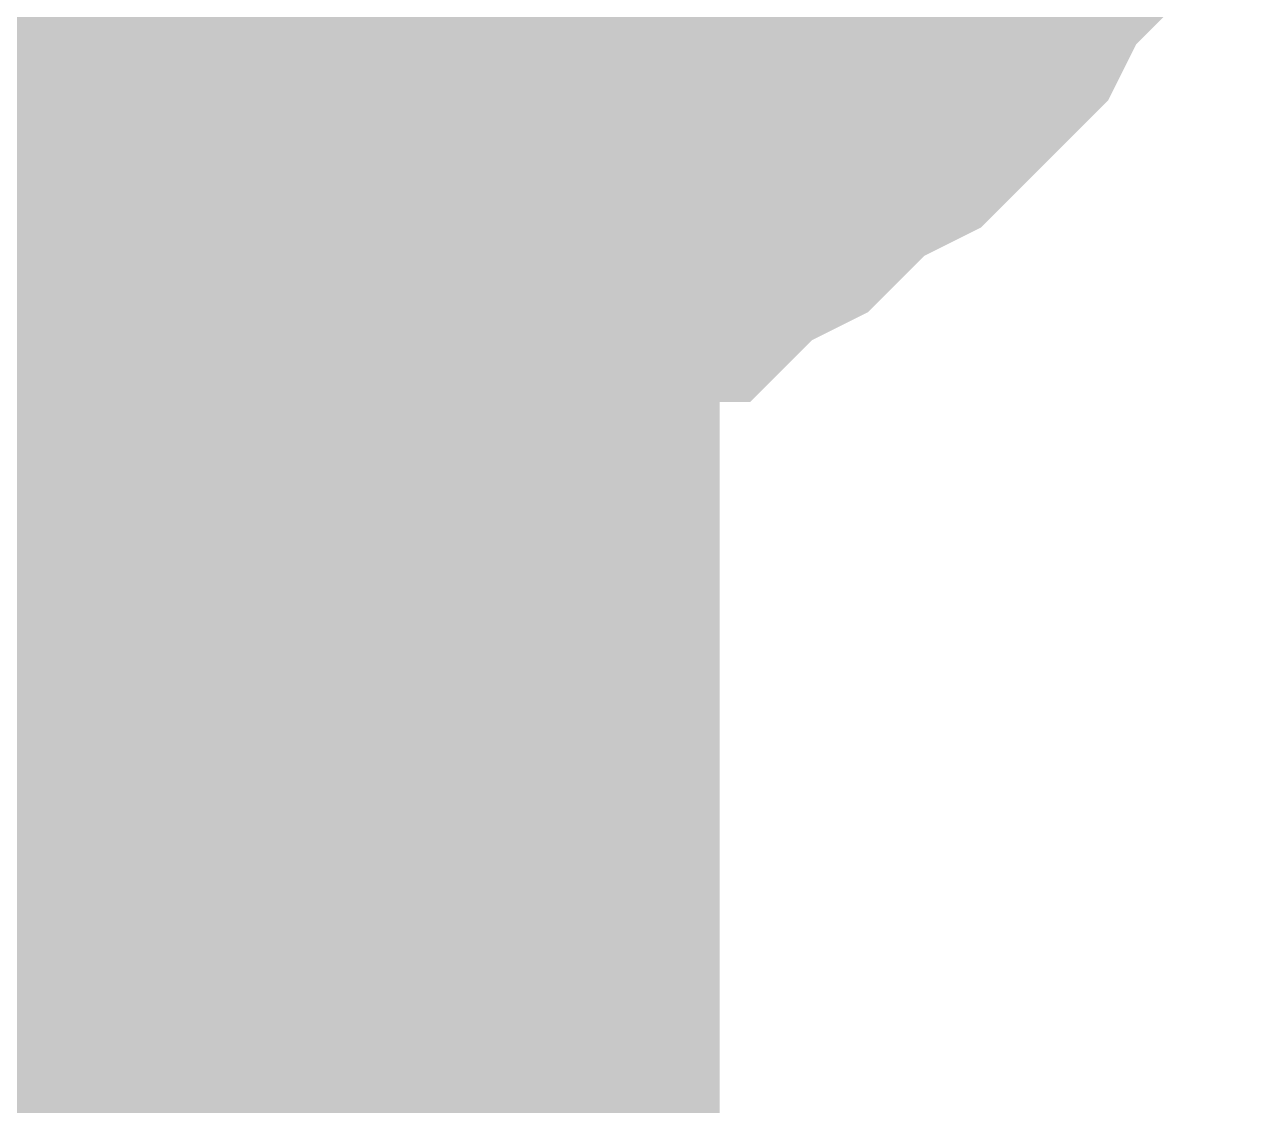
# Model space of a CAD drawing. Header units: inches. Extents: x 0 to 841, y 0 to 594.
# Drawn here: x 274.839 to 275.819, y 61.074 to 61.936 of the extents above; entities that cross this region are included whole.
import ezdxf

# ---------------------------------------------------------------- set-up
doc = ezdxf.new("R2010")
doc.units = ezdxf.units.IN
doc.layers.add('Sheet', color=255, linetype='Continuous')

msp = doc.modelspace()

# ---------------------------------------------------------------- linework, layer by layer
at = {"layer": 'Sheet'}
for points in [[(260.0165, 62.4814, 0.7493, 0.7493, 0), (275.01832, 62.4814, 0.7493, 0.7493, 0), (275.01832, 59.98843, 0.7493, 0.7493, 0)], [(275.01832, 61.9873, 0.29972, 0.29972, 0), (274.99586, 61.9873, 0.29972, 0.29972, 0), (274.9734, 61.9873, 0.29972, 0.29972, 0), (274.95095, 61.9873, 0.29972, 0.29972, 0), (274.92849, 61.9873, 0.29972, 0.29972, 0), (274.88357, 62.00976, 0.29972, 0.29972, 0), (274.86111, 62.00976, 0.29972, 0.29972, 0), (274.83866, 62.00976, 0.29972, 0.29972, 0), (274.8162, 62.03221, 0.29972, 0.29972, 0), (274.79374, 62.03221, 0.29972, 0.29972, 0), (274.77128, 62.05467, 0.29972, 0.29972, 0), (274.74882, 62.05467, 0.29972, 0.29972, 0), (274.72637, 62.07713, 0.29972, 0.29972, 0), (274.72637, 62.07713, 0.29972, 0.29972, 0), (274.70391, 62.09959, 0.29972, 0.29972, 0), (274.68145, 62.12205, 0.29972, 0.29972, 0)], [(275.01832, 61.9873, 0.29972, 0.29972, 0), (274.99586, 61.9873, 0.29972, 0.29972, 0), (274.9734, 61.9873, 0.29972, 0.29972, 0), (274.95095, 61.9873, 0.29972, 0.29972, 0), (274.92849, 61.9873, 0.29972, 0.29972, 0), (274.88357, 62.00976, 0.29972, 0.29972, 0), (274.86111, 62.00976, 0.29972, 0.29972, 0), (274.83866, 62.00976, 0.29972, 0.29972, 0), (274.8162, 62.03221, 0.29972, 0.29972, 0), (274.79374, 62.03221, 0.29972, 0.29972, 0), (274.77128, 62.05467, 0.29972, 0.29972, 0), (274.74882, 62.05467, 0.29972, 0.29972, 0), (274.72637, 62.07713, 0.29972, 0.29972, 0), (274.72637, 62.07713, 0.29972, 0.29972, 0), (274.70391, 62.09959, 0.29972, 0.29972, 0), (274.68145, 62.12205, 0.29972, 0.29972, 0)], [(275.6696, 62.09959, 0.29972, 0.29972, 0), (275.64714, 62.05467, 0.29972, 0.29972, 0), (275.62468, 62.03221, 0.29972, 0.29972, 0), (275.60222, 62.00976, 0.29972, 0.29972, 0), (275.57976, 61.96484, 0.29972, 0.29972, 0), (275.55731, 61.94238, 0.29972, 0.29972, 0), (275.53485, 61.91992, 0.29972, 0.29972, 0), (275.51239, 61.89746, 0.29972, 0.29972, 0), (275.46747, 61.875, 0.29972, 0.29972, 0), (275.44502, 61.85254, 0.29972, 0.29972, 0), (275.42256, 61.83008, 0.29972, 0.29972, 0), (275.37764, 61.80762, 0.29972, 0.29972, 0), (275.35519, 61.78516, 0.29972, 0.29972, 0), (275.31027, 61.78516, 0.29972, 0.29972, 0), (275.28781, 61.7627, 0.29972, 0.29972, 0), (275.2429, 61.7627, 0.29972, 0.29972, 0), (275.22044, 61.74025, 0.29972, 0.29972, 0), (275.17552, 61.74025, 0.29972, 0.29972, 0), (275.13061, 61.71779, 0.29972, 0.29972, 0), (275.10815, 61.71779, 0.29972, 0.29972, 0), (275.06323, 61.71779, 0.29972, 0.29972, 0), (275.01832, 61.71779, 0.29972, 0.29972, 0)], [(275.6696, 62.09959, 0.29972, 0.29972, 0), (275.64714, 62.05467, 0.29972, 0.29972, 0), (275.62468, 62.03221, 0.29972, 0.29972, 0), (275.60222, 62.00976, 0.29972, 0.29972, 0), (275.57976, 61.96484, 0.29972, 0.29972, 0), (275.55731, 61.94238, 0.29972, 0.29972, 0), (275.53485, 61.91992, 0.29972, 0.29972, 0), (275.51239, 61.89746, 0.29972, 0.29972, 0), (275.46747, 61.875, 0.29972, 0.29972, 0), (275.44502, 61.85254, 0.29972, 0.29972, 0), (275.42256, 61.83008, 0.29972, 0.29972, 0), (275.37764, 61.80762, 0.29972, 0.29972, 0), (275.35519, 61.78516, 0.29972, 0.29972, 0), (275.31027, 61.78516, 0.29972, 0.29972, 0), (275.28781, 61.7627, 0.29972, 0.29972, 0), (275.2429, 61.7627, 0.29972, 0.29972, 0), (275.22044, 61.74025, 0.29972, 0.29972, 0), (275.17552, 61.74025, 0.29972, 0.29972, 0), (275.13061, 61.71779, 0.29972, 0.29972, 0), (275.10815, 61.71779, 0.29972, 0.29972, 0), (275.06323, 61.71779, 0.29972, 0.29972, 0), (275.01832, 61.71779, 0.29972, 0.29972, 0)], [(275.6696, 62.09959, 0.29972, 0.29972, 0), (275.64714, 62.05467, 0.29972, 0.29972, 0), (275.62468, 62.03221, 0.29972, 0.29972, 0), (275.60222, 62.00976, 0.29972, 0.29972, 0), (275.57976, 61.96484, 0.29972, 0.29972, 0), (275.55731, 61.94238, 0.29972, 0.29972, 0), (275.53485, 61.91992, 0.29972, 0.29972, 0), (275.51239, 61.89746, 0.29972, 0.29972, 0), (275.46747, 61.875, 0.29972, 0.29972, 0), (275.44502, 61.85254, 0.29972, 0.29972, 0), (275.42256, 61.83008, 0.29972, 0.29972, 0), (275.37764, 61.80762, 0.29972, 0.29972, 0), (275.35519, 61.78516, 0.29972, 0.29972, 0), (275.31027, 61.78516, 0.29972, 0.29972, 0), (275.28781, 61.7627, 0.29972, 0.29972, 0), (275.2429, 61.7627, 0.29972, 0.29972, 0), (275.22044, 61.74025, 0.29972, 0.29972, 0), (275.17552, 61.74025, 0.29972, 0.29972, 0), (275.13061, 61.71779, 0.29972, 0.29972, 0), (275.10815, 61.71779, 0.29972, 0.29972, 0), (275.06323, 61.71779, 0.29972, 0.29972, 0), (275.01832, 61.71779, 0.29972, 0.29972, 0)], [(275.35519, 62.09959, 0.29972, 0.29972, 0), (275.33273, 62.07713, 0.29972, 0.29972, 0), (275.31027, 62.07713, 0.29972, 0.29972, 0), (275.28781, 62.05467, 0.29972, 0.29972, 0), (275.26535, 62.05467, 0.29972, 0.29972, 0), (275.2429, 62.03221, 0.29972, 0.29972, 0), (275.22044, 62.03221, 0.29972, 0.29972, 0), (275.19798, 62.00976, 0.29972, 0.29972, 0), (275.17552, 62.00976, 0.29972, 0.29972, 0), (275.15307, 62.00976, 0.29972, 0.29972, 0), (275.13061, 61.9873, 0.29972, 0.29972, 0), (275.10815, 61.9873, 0.29972, 0.29972, 0), (275.06323, 61.9873, 0.29972, 0.29972, 0), (275.04078, 61.9873, 0.29972, 0.29972, 0), (275.01832, 61.9873, 0.29972, 0.29972, 0)], [(275.35519, 62.09959, 0.29972, 0.29972, 0), (275.33273, 62.07713, 0.29972, 0.29972, 0), (275.31027, 62.07713, 0.29972, 0.29972, 0), (275.28781, 62.05467, 0.29972, 0.29972, 0), (275.26535, 62.05467, 0.29972, 0.29972, 0), (275.2429, 62.03221, 0.29972, 0.29972, 0), (275.22044, 62.03221, 0.29972, 0.29972, 0), (275.19798, 62.00976, 0.29972, 0.29972, 0), (275.17552, 62.00976, 0.29972, 0.29972, 0), (275.15307, 62.00976, 0.29972, 0.29972, 0), (275.13061, 61.9873, 0.29972, 0.29972, 0), (275.10815, 61.9873, 0.29972, 0.29972, 0), (275.06323, 61.9873, 0.29972, 0.29972, 0), (275.04078, 61.9873, 0.29972, 0.29972, 0), (275.01832, 61.9873, 0.29972, 0.29972, 0)], [(275.60222, 62.00976, 0.09906, 0.09906, 0), (275.57976, 61.96484, 0.09906, 0.09906, 0), (275.55731, 61.94238, 0.09906, 0.09906, 0), (275.53485, 61.91992, 0.09906, 0.09906, 0), (275.51239, 61.89746, 0.09906, 0.09906, 0), (275.46747, 61.875, 0.09906, 0.09906, 0), (275.44502, 61.85254, 0.09906, 0.09906, 0), (275.42256, 61.83008, 0.09906, 0.09906, 0), (275.37764, 61.80762, 0.09906, 0.09906, 0), (275.35519, 61.78516, 0.09906, 0.09906, 0), (275.31027, 61.78516, 0.09906, 0.09906, 0), (275.28781, 61.7627, 0.09906, 0.09906, 0), (275.2429, 61.7627, 0.09906, 0.09906, 0), (275.22044, 61.74025, 0.09906, 0.09906, 0), (275.17552, 61.74025, 0.09906, 0.09906, 0), (275.13061, 61.71779, 0.09906, 0.09906, 0), (275.10815, 61.71779, 0.09906, 0.09906, 0), (275.06323, 61.71779, 0.09906, 0.09906, 0), (275.01832, 61.71779, 0.09906, 0.09906, 0)], [(275.60222, 62.00976, 0.09906, 0.09906, 0), (275.57976, 61.96484, 0.09906, 0.09906, 0), (275.55731, 61.94238, 0.09906, 0.09906, 0), (275.53485, 61.91992, 0.09906, 0.09906, 0), (275.51239, 61.89746, 0.09906, 0.09906, 0), (275.46747, 61.875, 0.09906, 0.09906, 0), (275.44502, 61.85254, 0.09906, 0.09906, 0), (275.42256, 61.83008, 0.09906, 0.09906, 0), (275.37764, 61.80762, 0.09906, 0.09906, 0), (275.35519, 61.78516, 0.09906, 0.09906, 0), (275.31027, 61.78516, 0.09906, 0.09906, 0), (275.28781, 61.7627, 0.09906, 0.09906, 0), (275.2429, 61.7627, 0.09906, 0.09906, 0), (275.22044, 61.74025, 0.09906, 0.09906, 0), (275.17552, 61.74025, 0.09906, 0.09906, 0), (275.13061, 61.71779, 0.09906, 0.09906, 0), (275.10815, 61.71779, 0.09906, 0.09906, 0), (275.06323, 61.71779, 0.09906, 0.09906, 0), (275.01832, 61.71779, 0.09906, 0.09906, 0)], [(275.60222, 62.00976, 0.09906, 0.09906, 0), (275.57976, 61.96484, 0.09906, 0.09906, 0), (275.55731, 61.94238, 0.09906, 0.09906, 0), (275.53485, 61.91992, 0.09906, 0.09906, 0), (275.51239, 61.89746, 0.09906, 0.09906, 0), (275.46747, 61.875, 0.09906, 0.09906, 0), (275.44502, 61.85254, 0.09906, 0.09906, 0), (275.42256, 61.83008, 0.09906, 0.09906, 0), (275.37764, 61.80762, 0.09906, 0.09906, 0), (275.35519, 61.78516, 0.09906, 0.09906, 0), (275.31027, 61.78516, 0.09906, 0.09906, 0), (275.28781, 61.7627, 0.09906, 0.09906, 0), (275.2429, 61.7627, 0.09906, 0.09906, 0), (275.22044, 61.74025, 0.09906, 0.09906, 0), (275.17552, 61.74025, 0.09906, 0.09906, 0), (275.13061, 61.71779, 0.09906, 0.09906, 0), (275.10815, 61.71779, 0.09906, 0.09906, 0), (275.06323, 61.71779, 0.09906, 0.09906, 0), (275.01832, 61.71779, 0.09906, 0.09906, 0)], [(275.01832, 61.71779, 0.29972, 0.29972, 0), (274.9734, 61.71779, 0.29972, 0.29972, 0), (274.92849, 61.71779, 0.29972, 0.29972, 0), (274.90603, 61.71779, 0.29972, 0.29972, 0), (274.86111, 61.74025, 0.29972, 0.29972, 0), (274.8162, 61.74025, 0.29972, 0.29972, 0), (274.79374, 61.7627, 0.29972, 0.29972, 0), (274.74882, 61.7627, 0.29972, 0.29972, 0), (274.72637, 61.78516, 0.29972, 0.29972, 0), (274.68145, 61.78516, 0.29972, 0.29972, 0)], [(275.01832, 61.71779, 0.29972, 0.29972, 0), (274.9734, 61.71779, 0.29972, 0.29972, 0), (274.92849, 61.71779, 0.29972, 0.29972, 0), (274.90603, 61.71779, 0.29972, 0.29972, 0), (274.86111, 61.74025, 0.29972, 0.29972, 0), (274.8162, 61.74025, 0.29972, 0.29972, 0), (274.79374, 61.7627, 0.29972, 0.29972, 0), (274.74882, 61.7627, 0.29972, 0.29972, 0), (274.72637, 61.78516, 0.29972, 0.29972, 0), (274.68145, 61.78516, 0.29972, 0.29972, 0)], [(275.01832, 61.71779, 0.29972, 0.29972, 0), (274.9734, 61.71779, 0.29972, 0.29972, 0), (274.92849, 61.71779, 0.29972, 0.29972, 0), (274.90603, 61.71779, 0.29972, 0.29972, 0), (274.86111, 61.74025, 0.29972, 0.29972, 0), (274.8162, 61.74025, 0.29972, 0.29972, 0), (274.79374, 61.7627, 0.29972, 0.29972, 0), (274.74882, 61.7627, 0.29972, 0.29972, 0), (274.72637, 61.78516, 0.29972, 0.29972, 0), (274.68145, 61.78516, 0.29972, 0.29972, 0)], [(275.01832, 61.71779, 0.09906, 0.09906, 0), (274.9734, 61.71779, 0.09906, 0.09906, 0), (274.92849, 61.71779, 0.09906, 0.09906, 0), (274.90603, 61.71779, 0.09906, 0.09906, 0), (274.86111, 61.74025, 0.09906, 0.09906, 0), (274.8162, 61.74025, 0.09906, 0.09906, 0), (274.79374, 61.7627, 0.09906, 0.09906, 0), (274.74882, 61.7627, 0.09906, 0.09906, 0)], [(275.01832, 61.71779, 0.09906, 0.09906, 0), (274.9734, 61.71779, 0.09906, 0.09906, 0), (274.92849, 61.71779, 0.09906, 0.09906, 0), (274.90603, 61.71779, 0.09906, 0.09906, 0), (274.86111, 61.74025, 0.09906, 0.09906, 0), (274.8162, 61.74025, 0.09906, 0.09906, 0), (274.79374, 61.7627, 0.09906, 0.09906, 0), (274.74882, 61.7627, 0.09906, 0.09906, 0)], [(275.01832, 61.71779, 0.09906, 0.09906, 0), (274.9734, 61.71779, 0.09906, 0.09906, 0), (274.92849, 61.71779, 0.09906, 0.09906, 0), (274.90603, 61.71779, 0.09906, 0.09906, 0), (274.86111, 61.74025, 0.09906, 0.09906, 0), (274.8162, 61.74025, 0.09906, 0.09906, 0), (274.79374, 61.7627, 0.09906, 0.09906, 0), (274.74882, 61.7627, 0.09906, 0.09906, 0)]]:
    msp.add_lwpolyline(points, format="xyseb", dxfattribs=at)

doc.saveas('drawing.dxf')
